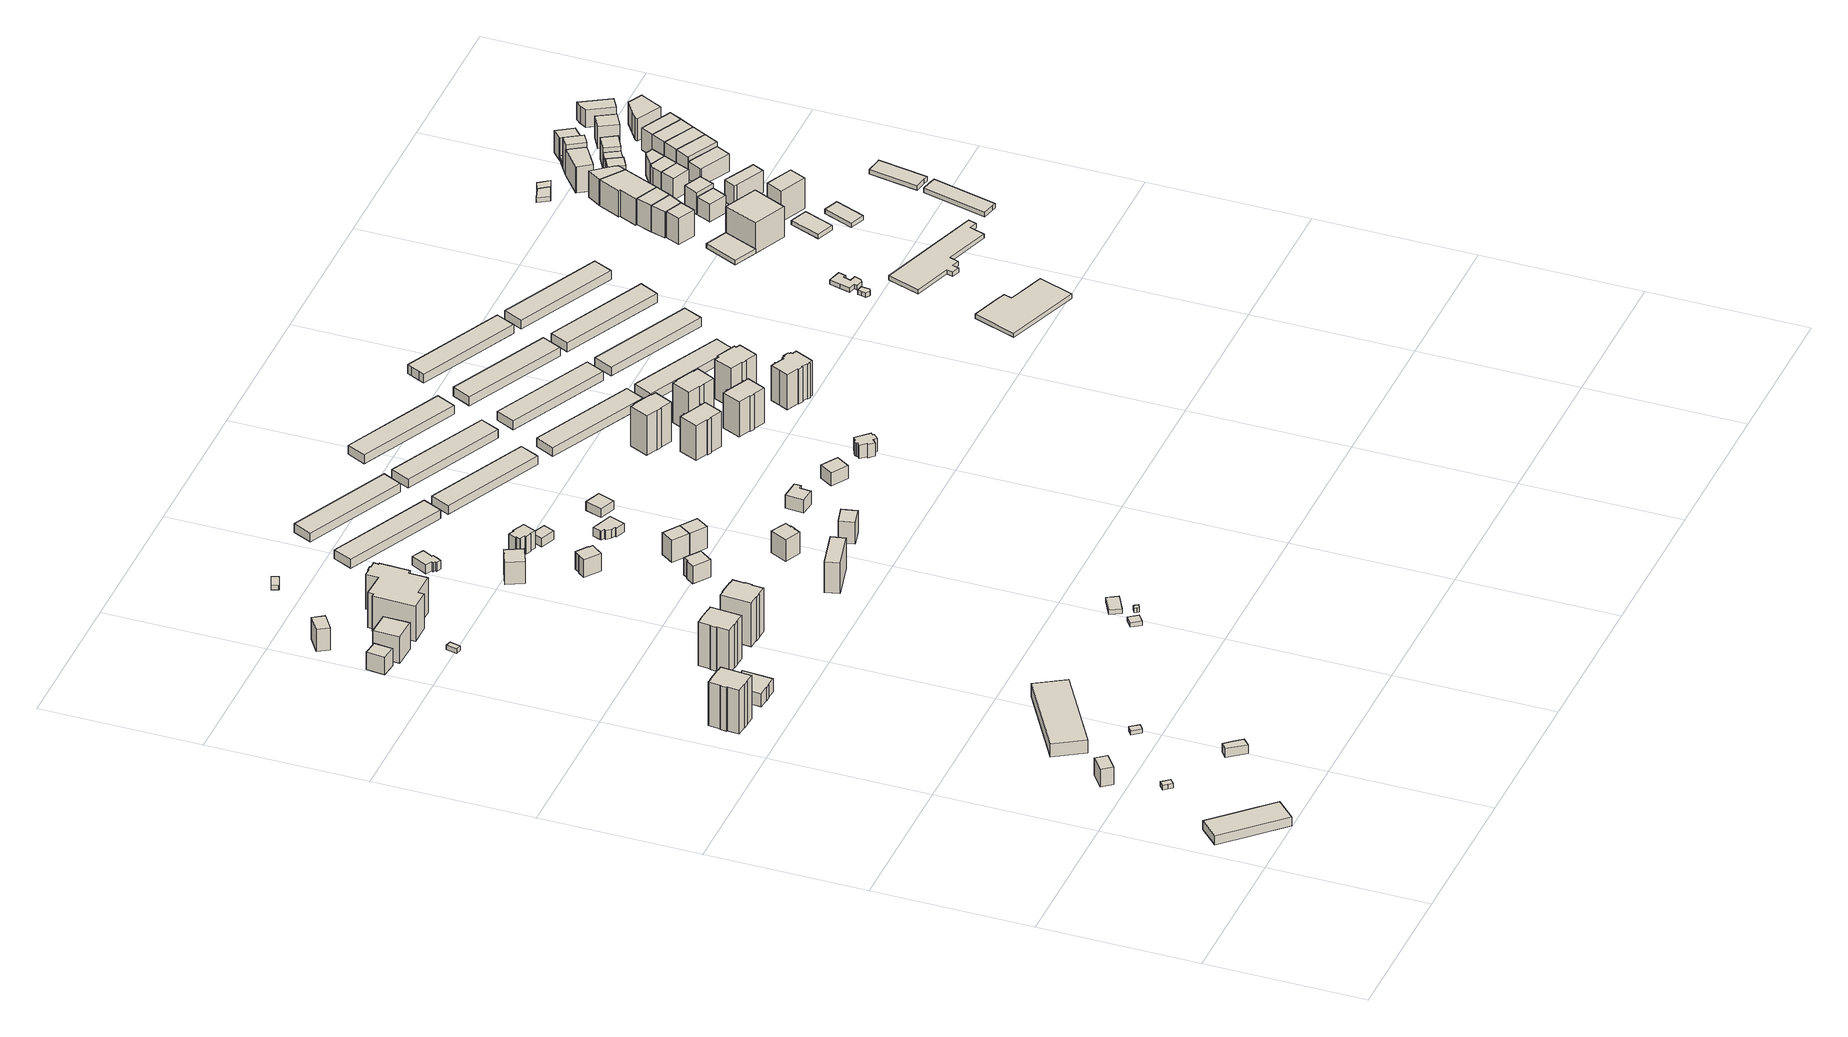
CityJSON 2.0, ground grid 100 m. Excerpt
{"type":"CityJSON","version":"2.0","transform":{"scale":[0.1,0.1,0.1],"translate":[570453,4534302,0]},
"CityObjects":{
"building1":{"type":"Building","geometry":[{"type":"MultiSurface","lod":"1","boundaries":[[[0,1,2,3]],[[0,3,4,5]],[[3,2,6,4]],[[2,1,7,6]],[[1,0,5,7]],[[5,4,6,7]]]}]},
"building2":{"type":"Building","geometry":[{"type":"MultiSurface","lod":"1","boundaries":[[[8,9,10,11,12]],[[8,12,13,14]],[[12,11,15,13]],[[11,10,16,15]],[[10,9,17,16]],[[9,8,14,17]],[[14,13,15,16,17]]]}]},
"building3":{"type":"Building","geometry":[{"type":"MultiSurface","lod":"1","boundaries":[[[18,19,20,21]],[[18,21,22,23]],[[21,20,24,22]],[[20,19,25,24]],[[19,18,23,25]],[[23,22,24,25]]]}]},
"building4":{"type":"Building","geometry":[{"type":"MultiSurface","lod":"1","boundaries":[[[26,27,28,29,30]],[[26,30,31,32]],[[30,29,33,31]],[[29,28,34,33]],[[28,27,35,34]],[[27,26,32,35]],[[32,31,33,34,35]]]}]},
"building5":{"type":"Building","geometry":[{"type":"MultiSurface","lod":"1","boundaries":[[[36,37,38,39,40,41,42,43,44,45,46,47,48,49,50,51]],[[36,51,52,53]],[[51,50,54,52]],[[50,49,55,54]],[[49,48,56,55]],[[48,47,57,56]],[[47,46,58,57]],[[46,45,59,58]],[[45,44,60,59]],[[44,43,61,60]],[[43,42,62,61]],[[42,41,63,62]],[[41,40,64,63]],[[40,39,65,64]],[[39,38,66,65]],[[38,37,67,66]],[[37,36,53,67]],[[53,52,54,55,56,57,58,59,60,61,62,63,64,65,66,67]]]}]},
"building6":{"type":"Building","geometry":[{"type":"MultiSurface","lod":"1","boundaries":[[[68,69,70,71]],[[68,71,72,73]],[[71,70,74,72]],[[70,69,75,74]],[[69,68,73,75]],[[73,72,74,75]]]}]},
"building7":{"type":"Building","geometry":[{"type":"MultiSurface","lod":"1","boundaries":[[[76,77,78,79]],[[76,79,80,81]],[[79,78,82,80]],[[78,77,83,82]],[[77,76,81,83]],[[81,80,82,83]]]}]},
"building8":{"type":"Building","geometry":[{"type":"MultiSurface","lod":"1","boundaries":[[[84,85,86,87,88,89,90,91,92,93,94,95,96,97,98,99]],[[84,99,100,101]],[[99,98,102,100]],[[98,97,103,102]],[[97,96,104,103]],[[96,95,105,104]],[[95,94,106,105]],[[94,93,107,106]],[[93,92,108,107]],[[92,91,109,108]],[[91,90,110,109]],[[90,89,111,110]],[[89,88,112,111]],[[88,87,113,112]],[[87,86,114,113]],[[86,85,115,114]],[[85,84,101,115]],[[101,100,102,103,104,105,106,107,108,109,110,111,112,113,114,115]]]}]},
"building9":{"type":"Building","geometry":[{"type":"MultiSurface","lod":"1","boundaries":[[[116,117,118,119,120,121]],[[116,121,122,123]],[[121,120,124,122]],[[120,119,125,124]],[[119,118,126,125]],[[118,117,127,126]],[[117,116,123,127]],[[123,122,124,125,126,127]]]}]},
"building10":{"type":"Building","geometry":[{"type":"MultiSurface","lod":"1","boundaries":[[[128,129,130,131]],[[128,131,132,133]],[[131,130,134,132]],[[130,129,135,134]],[[129,128,133,135]],[[133,132,134,135]]]}]},
"building11":{"type":"Building","geometry":[{"type":"MultiSurface","lod":"1","boundaries":[[[136,137,138,139,140,141,142,143,144,145,146,147,148,149,150,151]],[[136,151,152,153]],[[151,150,154,152]],[[150,149,155,154]],[[149,148,156,155]],[[148,147,157,156]],[[147,146,158,157]],[[146,145,159,158]],[[145,144,160,159]],[[144,143,161,160]],[[143,142,162,161]],[[142,141,163,162]],[[141,140,164,163]],[[140,139,165,164]],[[139,138,166,165]],[[138,137,167,166]],[[137,136,153,167]],[[153,152,154,155,156,157,158,159,160,161,162,163,164,165,166,167]]]}]},
"building12":{"type":"Building","geometry":[{"type":"MultiSurface","lod":"1","boundaries":[[[168,169,170,171]],[[168,171,172,173]],[[171,170,174,172]],[[170,169,175,174]],[[169,168,173,175]],[[173,172,174,175]]]}]},
"building13":{"type":"Building","geometry":[{"type":"MultiSurface","lod":"1","boundaries":[[[176,177,178,179]],[[176,179,180,181]],[[179,178,182,180]],[[178,177,183,182]],[[177,176,181,183]],[[181,180,182,183]]]}]},
"building14":{"type":"Building","geometry":[{"type":"MultiSurface","lod":"1","boundaries":[[[184,185,186,187,188,189,190,191,192,193,194,195,196,197,198,199]],[[184,199,200,201]],[[199,198,202,200]],[[198,197,203,202]],[[197,196,204,203]],[[196,195,205,204]],[[195,194,206,205]],[[194,193,207,206]],[[193,192,208,207]],[[192,191,209,208]],[[191,190,210,209]],[[190,189,211,210]],[[189,188,212,211]],[[188,187,213,212]],[[187,186,214,213]],[[186,185,215,214]],[[185,184,201,215]],[[201,200,202,203,204,205,206,207,208,209,210,211,212,213,214,215]]]}]},
"building15":{"type":"Building","geometry":[{"type":"MultiSurface","lod":"1","boundaries":[[[216,217,218,219,220,221,222,223,224,225,226,227,228,229,230,231,232,233]],[[216,233,234,235]],[[233,232,236,234]],[[232,231,237,236]],[[231,230,238,237]],[[230,229,239,238]],[[229,228,240,239]],[[228,227,241,240]],[[227,226,242,241]],[[226,225,243,242]],[[225,224,244,243]],[[224,223,245,244]],[[223,222,246,245]],[[222,221,247,246]],[[221,220,248,247]],[[220,219,249,248]],[[219,218,250,249]],[[218,217,251,250]],[[217,216,235,251]],[[235,234,236,237,238,239,240,241,242,243,244,245,246,247,248,249,250,251]]]}]},
"building16":{"type":"Building","geometry":[{"type":"MultiSurface","lod":"1","boundaries":[[[252,253,254,255]],[[252,255,256,257]],[[255,254,258,256]],[[254,253,259,258]],[[253,252,257,259]],[[257,256,258,259]]]}]},
"building17":{"type":"Building","geometry":[{"type":"MultiSurface","lod":"1","boundaries":[[[260,261,262,263,264,265]],[[260,265,266,267]],[[265,264,268,266]],[[264,263,269,268]],[[263,262,270,269]],[[262,261,271,270]],[[261,260,267,271]],[[267,266,268,269,270,271]]]}]},
"building18":{"type":"Building","geometry":[{"type":"MultiSurface","lod":"1","boundaries":[[[272,273,274,275,276,277]],[[272,277,278,279]],[[277,276,280,278]],[[276,275,281,280]],[[275,274,282,281]],[[274,273,283,282]],[[273,272,279,283]],[[279,278,280,281,282,283]]]}]},
"building19":{"type":"Building","geometry":[{"type":"MultiSurface","lod":"1","boundaries":[[[284,285,286,287]],[[284,287,288,289]],[[287,286,290,288]],[[286,285,291,290]],[[285,284,289,291]],[[289,288,290,291]]]}]},
"building20":{"type":"Building","geometry":[{"type":"MultiSurface","lod":"1","boundaries":[[[292,293,294,295]],[[292,295,296,297]],[[295,294,298,296]],[[294,293,299,298]],[[293,292,297,299]],[[297,296,298,299]]]}]},
"building21":{"type":"Building","geometry":[{"type":"MultiSurface","lod":"1","boundaries":[[[300,301,302,303,304,305,306,307,308,309,310]],[[300,310,311,312]],[[310,309,313,311]],[[309,308,314,313]],[[308,307,315,314]],[[307,306,316,315]],[[306,305,317,316]],[[305,304,318,317]],[[304,303,319,318]],[[303,302,320,319]],[[302,301,321,320]],[[301,300,312,321]],[[312,311,313,314,315,316,317,318,319,320,321]]]}]},
"building22":{"type":"Building","geometry":[{"type":"MultiSurface","lod":"1","boundaries":[[[322,323,324,325,326,327]],[[322,327,328,329]],[[327,326,330,328]],[[326,325,331,330]],[[325,324,332,331]],[[324,323,333,332]],[[323,322,329,333]],[[329,328,330,331,332,333]]]}]},
"building23":{"type":"Building","geometry":[{"type":"MultiSurface","lod":"1","boundaries":[[[334,335,336,337]],[[334,337,338,339]],[[337,336,340,338]],[[336,335,341,340]],[[335,334,339,341]],[[339,338,340,341]]]}]},
"building24":{"type":"Building","geometry":[{"type":"MultiSurface","lod":"1","boundaries":[[[342,343,344,345,346,347,348,349]],[[342,349,350,351]],[[349,348,352,350]],[[348,347,353,352]],[[347,346,354,353]],[[346,345,355,354]],[[345,344,356,355]],[[344,343,357,356]],[[343,342,351,357]],[[351,350,352,353,354,355,356,357]]]}]},
"building25":{"type":"Building","geometry":[{"type":"MultiSurface","lod":"1","boundaries":[[[358,359,360,361,362,363,364,365,366,367,368,369,370]],[[358,370,371,372]],[[370,369,373,371]],[[369,368,374,373]],[[368,367,375,374]],[[367,366,376,375]],[[366,365,377,376]],[[365,364,378,377]],[[364,363,379,378]],[[363,362,380,379]],[[362,361,381,380]],[[361,360,382,381]],[[360,359,383,382]],[[359,358,372,383]],[[372,371,373,374,375,376,377,378,379,380,381,382,383]]]}]},
"building26":{"type":"Building","geometry":[{"type":"MultiSurface","lod":"1","boundaries":[[[384,385,386,387]],[[384,387,388,389]],[[387,386,390,388]],[[386,385,391,390]],[[385,384,389,391]],[[389,388,390,391]]]}]},
"building27":{"type":"Building","geometry":[{"type":"MultiSurface","lod":"1","boundaries":[[[392,393,394,395]],[[392,395,396,397]],[[395,394,398,396]],[[394,393,399,398]],[[393,392,397,399]],[[397,396,398,399]]]}]},
"building28":{"type":"Building","geometry":[{"type":"MultiSurface","lod":"1","boundaries":[[[400,401,402,403,404,405,406,407]],[[400,407,408,409]],[[407,406,410,408]],[[406,405,411,410]],[[405,404,412,411]],[[404,403,413,412]],[[403,402,414,413]],[[402,401,415,414]],[[401,400,409,415]],[[409,408,410,411,412,413,414,415]]]}]},
"building29":{"type":"Building","geometry":[{"type":"MultiSurface","lod":"1","boundaries":[[[384,387,416,417]],[[384,417,418,389]],[[417,416,419,418]],[[416,387,388,419]],[[387,384,389,388]],[[389,418,419,388]]]}]},
"building30":{"type":"Building","geometry":[{"type":"MultiSurface","lod":"1","boundaries":[[[420,421,422,423]],[[420,423,424,425]],[[423,422,426,424]],[[422,421,427,426]],[[421,420,425,427]],[[425,424,426,427]]]}]},
"building31":{"type":"Building","geometry":[{"type":"MultiSurface","lod":"1","boundaries":[[[428,429,430,431,432,433,434,435,436,437]],[[428,437,438,439]],[[437,436,440,438]],[[436,435,441,440]],[[435,434,442,441]],[[434,433,443,442]],[[433,432,444,443]],[[432,431,445,444]],[[431,430,446,445]],[[430,429,447,446]],[[429,428,439,447]],[[439,438,440,441,442,443,444,445,446,447]]]}]},
"building32":{"type":"Building","geometry":[{"type":"MultiSurface","lod":"1","boundaries":[[[448,449,450,451]],[[448,451,452,453]],[[451,450,454,452]],[[450,449,455,454]],[[449,448,453,455]],[[453,452,454,455]]]}]},
"building33":{"type":"Building","geometry":[{"type":"MultiSurface","lod":"1","boundaries":[[[456,457,458,459]],[[456,459,460,461]],[[459,458,462,460]],[[458,457,463,462]],[[457,456,461,463]],[[461,460,462,463]]]}]},
"building34":{"type":"Building","geometry":[{"type":"MultiSurface","lod":"1","boundaries":[[[464,465,466,467]],[[464,467,468,469]],[[467,466,470,468]],[[466,465,471,470]],[[465,464,469,471]],[[469,468,470,471]]]}]},
"building35":{"type":"Building","geometry":[{"type":"MultiSurface","lod":"1","boundaries":[[[472,473,474,475,476,477]],[[472,477,478,479]],[[477,476,480,478]],[[476,475,481,480]],[[475,474,482,481]],[[474,473,483,482]],[[473,472,479,483]],[[479,478,480,481,482,483]]]}]},
"building36":{"type":"Building","geometry":[{"type":"MultiSurface","lod":"1","boundaries":[[[484,485,486,487,488,489]],[[484,489,490,491]],[[489,488,492,490]],[[488,487,493,492]],[[487,486,494,493]],[[486,485,495,494]],[[485,484,491,495]],[[491,490,492,493,494,495]]]}]},
"building37":{"type":"Building","geometry":[{"type":"MultiSurface","lod":"1","boundaries":[[[496,497,498,499]],[[496,499,500,501]],[[499,498,502,500]],[[498,497,503,502]],[[497,496,501,503]],[[501,500,502,503]]]}]},
"building38":{"type":"Building","geometry":[{"type":"MultiSurface","lod":"1","boundaries":[[[504,505,506,507]],[[504,507,508,509]],[[507,506,510,508]],[[506,505,511,510]],[[505,504,509,511]],[[509,508,510,511]]]}]},
"building39":{"type":"Building","geometry":[{"type":"MultiSurface","lod":"1","boundaries":[[[512,513,514,515,516,517,518,519,520,521,522,523,524,525,526,527]],[[512,527,528,529]],[[527,526,530,528]],[[526,525,531,530]],[[525,524,532,531]],[[524,523,533,532]],[[523,522,534,533]],[[522,521,535,534]],[[521,520,536,535]],[[520,519,537,536]],[[519,518,538,537]],[[518,517,539,538]],[[517,516,540,539]],[[516,515,541,540]],[[515,514,542,541]],[[514,513,543,542]],[[513,512,529,543]],[[529,528,530,531,532,533,534,535,536,537,538,539,540,541,542,543]]]}]},
"building40":{"type":"Building","geometry":[{"type":"MultiSurface","lod":"1","boundaries":[[[544,545,546,547]],[[544,547,548,549]],[[547,546,550,548]],[[546,545,551,550]],[[545,544,549,551]],[[549,548,550,551]]]}]},
"building41":{"type":"Building","geometry":[{"type":"MultiSurface","lod":"1","boundaries":[[[552,553,554,555,556,557,558,559,560,561,562,563]],[[552,563,564,565]],[[563,562,566,564]],[[562,561,567,566]],[[561,560,568,567]],[[560,559,569,568]],[[559,558,570,569]],[[558,557,571,570]],[[557,556,572,571]],[[556,555,573,572]],[[555,554,574,573]],[[554,553,575,574]],[[553,552,565,575]],[[565,564,566,567,568,569,570,571,572,573,574,575]]]}]},
"building42":{"type":"Building","geometry":[{"type":"MultiSurface","lod":"1","boundaries":[[[576,577,578,579,580,581,582,583,584,585,586,587,588,589,590,591,592]],[[576,592,593,594]],[[592,591,595,593]],[[591,590,596,595]],[[590,589,597,596]],[[589,588,598,597]],[[588,587,599,598]],[[587,586,600,599]],[[586,585,601,600]],[[585,584,602,601]],[[584,583,603,602]],[[583,582,604,603]],[[582,581,605,604]],[[581,580,606,605]],[[580,579,607,606]],[[579,578,608,607]],[[578,577,609,608]],[[577,576,594,609]],[[594,593,595,596,597,598,599,600,601,602,603,604,605,606,607,608,609]]]}]},
"building43":{"type":"Building","geometry":[{"type":"MultiSurface","lod":"1","boundaries":[[[610,611,612,613]],[[610,613,614,615]],[[613,612,616,614]],[[612,611,617,616]],[[611,610,615,617]],[[615,614,616,617]]]}]},
"building44":{"type":"Building","geometry":[{"type":"MultiSurface","lod":"1","boundaries":[[[618,619,620,621,622,623,624,625,626,627,628,629,630,631,632,633]],[[618,633,634,635]],[[633,632,636,634]],[[632,631,637,636]],[[631,630,638,637]],[[630,629,639,638]],[[629,628,640,639]],[[628,627,641,640]],[[627,626,642,641]],[[626,625,643,642]],[[625,624,644,643]],[[624,623,645,644]],[[623,622,646,645]],[[622,621,647,646]],[[621,620,648,647]],[[620,619,649,648]],[[619,618,635,649]],[[635,634,636,637,638,639,640,641,642,643,644,645,646,647,648,649]]]}]},
"building45":{"type":"Building","geometry":[{"type":"MultiSurface","lod":"1","boundaries":[[[650,651,652,653,654,655,656,657,658,659,660,661]],[[650,661,662,663]],[[661,660,664,662]],[[660,659,665,664]],[[659,658,666,665]],[[658,657,667,666]],[[657,656,668,667]],[[656,655,669,668]],[[655,654,670,669]],[[654,653,671,670]],[[653,652,672,671]],[[652,651,673,672]],[[651,650,663,673]],[[663,662,664,665,666,667,668,669,670,671,672,673]]]}]},
"building46":{"type":"Building","geometry":[{"type":"MultiSurface","lod":"1","boundaries":[[[674,675,676,677]],[[674,677,678,679]],[[677,676,680,678]],[[676,675,681,680]],[[675,674,679,681]],[[679,678,680,681]]]}]},
"building47":{"type":"Building","geometry":[{"type":"MultiSurface","lod":"1","boundaries":[[[682,683,684,685,686,687,688,689,690,691,692,693,694]],[[682,694,695,696]],[[694,693,697,695]],[[693,692,698,697]],[[692,691,699,698]],[[691,690,700,699]],[[690,689,701,700]],[[689,688,702,701]],[[688,687,703,702]],[[687,686,704,703]],[[686,685,705,704]],[[685,684,706,705]],[[684,683,707,706]],[[683,682,696,707]],[[696,695,697,698,699,700,701,702,703,704,705,706,707]]]}]},
"building48":{"type":"Building","geometry":[{"type":"MultiSurface","lod":"1","boundaries":[[[708,709,710,711,712,713,714,715,716,717,718,719,720,721,722,723,724,725,726,727,728,729,730,731,732,733]],[[708,733,734,735]],[[733,732,736,734]],[[732,731,737,736]],[[731,730,738,737]],[[730,729,739,738]],[[729,728,740,739]],[[728,727,741,740]],[[727,726,742,741]],[[726,725,743,742]],[[725,724,744,743]],[[724,723,745,744]],[[723,722,746,745]],[[722,721,747,746]],[[721,720,748,747]],[[720,719,749,748]],[[719,718,750,749]],[[718,717,751,750]],[[717,716,752,751]],[[716,715,753,752]],[[715,714,754,753]],[[714,713,755,754]],[[713,712,756,755]],[[712,711,757,756]],[[711,710,758,757]],[[710,709,759,758]],[[709,708,735,759]],[[735,734,736,737,738,739,740,741,742,743,744,745,746,747,748,749,750,751,752,753,754,755,756,757,758,759]]]}]},
"building49":{"type":"Building","geometry":[{"type":"MultiSurface","lod":"1","boundaries":[[[760,761,762,763]],[[760,763,764,765]],[[763,762,766,764]],[[762,761,767,766]],[[761,760,765,767]],[[765,764,766,767]]]}]},
"building50":{"type":"Building","geometry":[{"type":"MultiSurface","lod":"1","boundaries":[[[768,769,770,771,772,773]],[[768,773,774,775]],[[773,772,776,774]],[[772,771,777,776]],[[771,770,778,777]],[[770,769,779,778]],[[769,768,775,779]],[[775,774,776,777,778,779]]]}]},
"building51":{"type":"Building","geometry":[{"type":"MultiSurface","lod":"1","boundaries":[[[780,781,782,783,784,785]],[[780,785,786,787]],[[785,784,788,786]],[[784,783,789,788]],[[783,782,790,789]],[[782,781,791,790]],[[781,780,787,791]],[[787,786,788,789,790,791]]]}]},
"building52":{"type":"Building","geometry":[{"type":"MultiSurface","lod":"1","boundaries":[[[792,793,794,795]],[[792,795,796,797]],[[795,794,798,796]],[[794,793,799,798]],[[793,792,797,799]],[[797,796,798,799]]]}]},
"building53":{"type":"Building","geometry":[{"type":"MultiSurface","lod":"1","boundaries":[[[800,801,802,803]],[[800,803,804,805]],[[803,802,806,804]],[[802,801,807,806]],[[801,800,805,807]],[[805,804,806,807]]]}]},
"building54":{"type":"Building","geometry":[{"type":"MultiSurface","lod":"1","boundaries":[[[808,809,810,811]],[[808,811,812,813]],[[811,810,814,812]],[[810,809,815,814]],[[809,808,813,815]],[[813,812,814,815]]]}]},
"building55":{"type":"Building","geometry":[{"type":"MultiSurface","lod":"1","boundaries":[[[816,817,818,819,820,821,822]],[[816,822,823,824]],[[822,821,825,823]],[[821,820,826,825]],[[820,819,827,826]],[[819,818,828,827]],[[818,817,829,828]],[[817,816,824,829]],[[824,823,825,826,827,828,829]]]}]},
"building56":{"type":"Building","geometry":[{"type":"MultiSurface","lod":"1","boundaries":[[[830,831,832,833,834,835,836]],[[830,836,837,838]],[[836,835,839,837]],[[835,834,840,839]],[[834,833,841,840]],[[833,832,842,841]],[[832,831,843,842]],[[831,830,838,843]],[[838,837,839,840,841,842,843]]]}]},
"building57":{"type":"Building","geometry":[{"type":"MultiSurface","lod":"1","boundaries":[[[844,845,846,847,848,849,850,851,852,853,854,855]],[[844,855,856,857]],[[855,854,858,856]],[[854,853,859,858]],[[853,852,860,859]],[[852,851,861,860]],[[851,850,862,861]],[[850,849,863,862]],[[849,848,864,863]],[[848,847,865,864]],[[847,846,866,865]],[[846,845,867,866]],[[845,844,857,867]],[[857,856,858,859,860,861,862,863,864,865,866,867]]]}]},
"building58":{"type":"Building","geometry":[{"type":"MultiSurface","lod":"1","boundaries":[[[868,869,870,871]],[[868,871,872,873]],[[871,870,874,872]],[[870,869,875,874]],[[869,868,873,875]],[[873,872,874,875]]]}]},
"building59":{"type":"Building","geometry":[{"type":"MultiSurface","lod":"1","boundaries":[[[876,877,878,879,880,881,882,883,884,885,886,887]],[[876,887,888,889]],[[887,886,890,888]],[[886,885,891,890]],[[885,884,892,891]],[[884,883,893,892]],[[883,882,894,893]],[[882,881,895,894]],[[881,880,896,895]],[[880,879,897,896]],[[879,878,898,897]],[[878,877,899,898]],[[877,876,889,899]],[[889,888,890,891,892,893,894,895,896,897,898,899]]]}]},
"building60":{"type":"Building","geometry":[{"type":"MultiSurface","lod":"1","boundaries":[[[900,901,902,903]],[[900,903,904,905]],[[903,902,906,904]],[[902,901,907,906]],[[901,900,905,907]],[[905,904,906,907]]]}]},
"building61":{"type":"Building","geometry":[{"type":"MultiSurface","lod":"1","boundaries":[[[908,909,869,868]],[[908,868,910,911]],[[868,869,912,910]],[[869,909,913,912]],[[909,908,911,913]],[[911,910,912,913]]]}]},
"building62":{"type":"Building","geometry":[{"type":"MultiSurface","lod":"1","boundaries":[[[914,915,916,900,903]],[[914,903,904,917]],[[903,900,905,904]],[[900,916,918,905]],[[916,915,919,918]],[[915,914,917,919]],[[917,904,905,918,919]]]}]},
"building63":{"type":"Building","geometry":[{"type":"MultiSurface","lod":"1","boundaries":[[[915,920,921,916]],[[915,916,918,919]],[[916,921,922,918]],[[921,920,923,922]],[[920,915,919,923]],[[919,918,922,923]]]}]},
"building64":{"type":"Building","geometry":[{"type":"MultiSurface","lod":"1","boundaries":[[[924,925,926,927]],[[924,927,928,929]],[[927,926,930,928]],[[926,925,931,930]],[[925,924,929,931]],[[929,928,930,931]]]}]},
"building65":{"type":"Building","geometry":[{"type":"MultiSurface","lod":"1","boundaries":[[[932,933,934,935,936,937]],[[932,937,938,939]],[[937,936,940,938]],[[936,935,941,940]],[[935,934,942,941]],[[934,933,943,942]],[[933,932,939,943]],[[939,938,940,941,942,943]]]}]},
"building66":{"type":"Building","geometry":[{"type":"MultiSurface","lod":"1","boundaries":[[[944,945,946,921,920,947,948]],[[944,948,949,950]],[[948,947,951,949]],[[947,920,923,951]],[[920,921,922,923]],[[921,946,952,922]],[[946,945,953,952]],[[945,944,950,953]],[[950,949,951,923,922,952,953]]]}]},
"building67":{"type":"Building","geometry":[{"type":"MultiSurface","lod":"1","boundaries":[[[954,955,956,957]],[[954,957,958,959]],[[957,956,960,958]],[[956,955,961,960]],[[955,954,959,961]],[[959,958,960,961]]]}]},
"building68":{"type":"Building","geometry":[{"type":"MultiSurface","lod":"1","boundaries":[[[962,963,964,965]],[[962,965,966,967]],[[965,964,968,966]],[[964,963,969,968]],[[963,962,967,969]],[[967,966,968,969]]]}]},
"building69":{"type":"Building","geometry":[{"type":"MultiSurface","lod":"1","boundaries":[[[937,970,971,972,973,932]],[[937,932,974,975]],[[932,973,976,974]],[[973,972,977,976]],[[972,971,978,977]],[[971,970,979,978]],[[970,937,975,979]],[[975,974,976,977,978,979]]]}]},
"building70":{"type":"Building","geometry":[{"type":"MultiSurface","lod":"1","boundaries":[[[980,981,982,983]],[[980,983,984,985]],[[983,982,986,984]],[[982,981,987,986]],[[981,980,985,987]],[[985,984,986,987]]]}]},
"building71":{"type":"Building","geometry":[{"type":"MultiSurface","lod":"1","boundaries":[[[945,988,989,990,991,946]],[[945,946,952,953]],[[946,991,992,952]],[[991,990,993,992]],[[990,989,994,993]],[[989,988,995,994]],[[988,945,953,995]],[[953,952,992,993,994,995]]]}]},
"building72":{"type":"Building","geometry":[{"type":"MultiSurface","lod":"1","boundaries":[[[982,981,996,997]],[[982,997,998,986]],[[997,996,999,998]],[[996,981,987,999]],[[981,982,986,987]],[[986,998,999,987]]]}]},
"building73":{"type":"Building","geometry":[{"type":"MultiSurface","lod":"1","boundaries":[[[1000,1001,1002,1003,1004,1005]],[[1000,1005,1006,1007]],[[1005,1004,1008,1006]],[[1004,1003,1009,1008]],[[1003,1002,1010,1009]],[[1002,1001,1011,1010]],[[1001,1000,1007,1011]],[[1007,1006,1008,1009,1010,1011]]]}]},
"building74":{"type":"Building","geometry":[{"type":"MultiSurface","lod":"1","boundaries":[[[1012,1013,1014,1015,1016]],[[1012,1016,1017,1018]],[[1016,1015,1019,1017]],[[1015,1014,1020,1019]],[[1014,1013,1021,1020]],[[1013,1012,1018,1021]],[[1018,1017,1019,1020,1021]]]}]},
"building75":{"type":"Building","geometry":[{"type":"MultiSurface","lod":"1","boundaries":[[[1022,1023,1024,1025,1026,1027]],[[1022,1027,1028,1029]],[[1027,1026,1030,1028]],[[1026,1025,1031,1030]],[[1025,1024,1032,1031]],[[1024,1023,1033,1032]],[[1023,1022,1029,1033]],[[1029,1028,1030,1031,1032,1033]]]}]},
"building76":{"type":"Building","geometry":[{"type":"MultiSurface","lod":"1","boundaries":[[[1034,1035,1036,1037,1038]],[[1034,1038,1039,1040]],[[1038,1037,1041,1039]],[[1037,1036,1042,1041]],[[1036,1035,1043,1042]],[[1035,1034,1040,1043]],[[1040,1039,1041,1042,1043]]]}]},
"building77":{"type":"Building","geometry":[{"type":"MultiSurface","lod":"1","boundaries":[[[1016,1015,1044,1045,1046,1047]],[[1016,1047,1048,1017]],[[1047,1046,1049,1048]],[[1046,1045,1050,1049]],[[1045,1044,1051,1050]],[[1044,1015,1019,1051]],[[1015,1016,1017,1019]],[[1017,1048,1049,1050,1051,1019]]]}]},
"building78":{"type":"Building","geometry":[{"type":"MultiSurface","lod":"1","boundaries":[[[1052,1053,1054,1055]],[[1052,1055,1056,1057]],[[1055,1054,1058,1056]],[[1054,1053,1059,1058]],[[1053,1052,1057,1059]],[[1057,1056,1058,1059]]]}]},
"building79":{"type":"Building","geometry":[{"type":"MultiSurface","lod":"1","boundaries":[[[1047,1046,1060,1061,1062]],[[1047,1062,1063,1048]],[[1062,1061,1064,1063]],[[1061,1060,1065,1064]],[[1060,1046,1049,1065]],[[1046,1047,1048,1049]],[[1048,1063,1064,1065,1049]]]}]},
"building80":{"type":"Building","geometry":[{"type":"MultiSurface","lod":"1","boundaries":[[[1066,1053,1052,1067]],[[1066,1067,1068,1069]],[[1067,1052,1070,1068]],[[1052,1053,1071,1070]],[[1053,1066,1069,1071]],[[1069,1068,1070,1071]]]}]},
"building81":{"type":"Building","geometry":[{"type":"MultiSurface","lod":"1","boundaries":[[[1072,1073,1035,1034]],[[1072,1034,1074,1075]],[[1034,1035,1076,1074]],[[1035,1073,1077,1076]],[[1073,1072,1075,1077]],[[1075,1074,1076,1077]]]}]},
"building82":{"type":"Building","geometry":[{"type":"MultiSurface","lod":"1","boundaries":[[[1078,1079,1080,1081,1082,1083]],[[1078,1083,1084,1085]],[[1083,1082,1086,1084]],[[1082,1081,1087,1086]],[[1081,1080,1088,1087]],[[1080,1079,1089,1088]],[[1079,1078,1085,1089]],[[1085,1084,1086,1087,1088,1089]]]}]},
"building83":{"type":"Building","geometry":[{"type":"MultiSurface","lod":"1","boundaries":[[[1090,1091,1092,1093,1094,1095]],[[1090,1095,1096,1097]],[[1095,1094,1098,1096]],[[1094,1093,1099,1098]],[[1093,1092,1100,1099]],[[1092,1091,1101,1100]],[[1091,1090,1097,1101]],[[1097,1096,1098,1099,1100,1101]]]}]},
"building84":{"type":"Building","geometry":[{"type":"MultiSurface","lod":"1","boundaries":[[[1102,1103,1104,1073,1072]],[[1102,1072,1105,1106]],[[1072,1073,1107,1105]],[[1073,1104,1108,1107]],[[1104,1103,1109,1108]],[[1103,1102,1106,1109]],[[1106,1105,1107,1108,1109]]]}]},
"building85":{"type":"Building","geometry":[{"type":"MultiSurface","lod":"1","boundaries":[[[1110,1111,1081,1080,1079]],[[1110,1079,1112,1113]],[[1079,1080,1114,1112]],[[1080,1081,1115,1114]],[[1081,1111,1116,1115]],[[1111,1110,1113,1116]],[[1113,1112,1114,1115,1116]]]}]},
"building86":{"type":"Building","geometry":[{"type":"MultiSurface","lod":"1","boundaries":[[[1066,1067,1117,1118]],[[1066,1118,1119,1120]],[[1118,1117,1121,1119]],[[1117,1067,1122,1121]],[[1067,1066,1120,1122]],[[1120,1119,1121,1122]]]}]},
"building87":{"type":"Building","geometry":[{"type":"MultiSurface","lod":"1","boundaries":[[[1111,1110,1123,1124]],[[1111,1124,1125,1116]],[[1124,1123,1126,1125]],[[1123,1110,1113,1126]],[[1110,1111,1116,1113]],[[1116,1125,1126,1113]]]}]},
"building88":{"type":"Building","geometry":[{"type":"MultiSurface","lod":"1","boundaries":[[[1127,1128,1129,1103,1102]],[[1127,1102,1130,1131]],[[1102,1103,1132,1130]],[[1103,1129,1133,1132]],[[1129,1128,1134,1133]],[[1128,1127,1131,1134]],[[1131,1130,1132,1133,1134]]]}]},
"building89":{"type":"Building","geometry":[{"type":"MultiSurface","lod":"1","boundaries":[[[1135,1136,1124,1123]],[[1135,1123,1126,1137]],[[1123,1124,1125,1126]],[[1124,1136,1138,1125]],[[1136,1135,1137,1138]],[[1137,1126,1125,1138]]]}]},
"building90":{"type":"Building","geometry":[{"type":"MultiSurface","lod":"1","boundaries":[[[1139,1140,1136,1135]],[[1139,1135,1137,1141]],[[1135,1136,1138,1137]],[[1136,1140,1142,1138]],[[1140,1139,1141,1142]],[[1141,1137,1138,1142]]]}]},
"building91":{"type":"Building","geometry":[{"type":"MultiSurface","lod":"1","boundaries":[[[1143,1144,1145,1146]],[[1143,1146,1147,1148]],[[1146,1145,1149,1147]],[[1145,1144,1150,1149]],[[1144,1143,1148,1150]],[[1148,1147,1149,1150]]]}]},
"building92":{"type":"Building","geometry":[{"type":"MultiSurface","lod":"1","boundaries":[[[1151,1152,1153,1154,1155,1156,1157]],[[1151,1157,1158,1159]],[[1157,1156,1160,1158]],[[1156,1155,1161,1160]],[[1155,1154,1162,1161]],[[1154,1153,1163,1162]],[[1153,1152,1164,1163]],[[1152,1151,1159,1164]],[[1159,1158,1160,1161,1162,1163,1164]]]}]},
"building93":{"type":"Building","geometry":[{"type":"MultiSurface","lod":"1","boundaries":[[[1165,1166,1167,1168,1169]],[[1165,1169,1170,1171]],[[1169,1168,1172,1170]],[[1168,1167,1173,1172]],[[1167,1166,1174,1173]],[[1166,1165,1171,1174]],[[1171,1170,1172,1173,1174]]]}]}
},
"vertices":[
[556,125,0],[439,7,0],[112,344,0],[229,462,0],[229,462,60],[556,125,60],[112,344,60],[439,7,60],
[548,760,0],[526,786,0],[509,808,0],[539,835,0],[581,788,0],[581,788,30],[548,760,30],[539,835,30],[509,808,30],[526,786,30],
[458,1084,0],[408,1147,0],[505,1220,0],[554,1157,0],[554,1157,120],[458,1084,120],[505,1220,120],[408,1147,120],
[1054,527,0],[1008,485,0],[929,592,0],[970,627,0],[1013,578,0],[1013,578,60],[1054,527,60],[970,627,60],[929,592,60],[1008,485,60],
[217,3413,0],[217,3416,0],[317,3409,0],[317,3406,0],[348,3403,0],[333,3212,0],[268,3217,0],[268,3214,0],[237,3216,0],[237,3219,0],[171,3224,0],[177,3300,0],[172,3301,0],[175,3340,0],[180,3340,0],[186,3416,0],[186,3416,300],[217,3413,300],[180,3340,300],[175,3340,300],[172,3301,300],[177,3300,300],[171,3224,300],[237,3219,300],[237,3216,300],[268,3214,300],[268,3217,300],[333,3212,300],[348,3403,300],[317,3406,300],[317,3409,300],[217,3416,300],
[983,1113,0],[943,1166,0],[979,1191,0],[1018,1138,0],[1018,1138,30],[983,1113,30],[979,1191,30],[943,1166,30],
[1097,1823,0],[1208,1638,0],[693,1329,0],[582,1513,0],[582,1513,90],[1097,1823,90],[693,1329,90],[1208,1638,90],
[559,3194,0],[528,3196,0],[528,3199,0],[463,3203,0],[468,3280,0],[463,3280,0],[465,3320,0],[470,3320,0],[476,3395,0],[507,3393,0],[508,3396,0],[608,3389,0],[607,3386,0],[638,3384,0],[624,3193,0],[559,3197,0],[559,3197,90],[559,3194,90],[624,3193,90],[638,3384,90],[607,3386,90],[608,3389,90],[508,3396,90],[507,3393,90],[476,3395,90],[470,3320,90],[465,3320,90],[463,3280,90],[468,3280,90],[463,3203,90],[528,3199,90],[528,3196,90],
[16,5406,0],[104,5397,0],[111,5396,0],[102,5293,0],[101,5282,0],[4,5292,0],[4,5292,120],[16,5406,120],[101,5282,120],[102,5293,120],[111,5396,120],[104,5397,120],
[144,5416,0],[294,5411,0],[290,5248,0],[139,5252,0],[139,5252,180],[144,5416,180],[290,5248,180],[294,5411,180],
[874,3666,0],[860,3473,0],[794,3478,0],[794,3475,0],[763,3477,0],[763,3480,0],[697,3484,0],[703,3561,0],[698,3561,0],[701,3602,0],[706,3601,0],[712,3677,0],[743,3675,0],[743,3678,0],[843,3670,0],[843,3667,0],[843,3667,300],[874,3666,300],[843,3670,300],[743,3678,300],[743,3675,300],[712,3677,300],[706,3601,300],[701,3602,300],[698,3561,300],[703,3561,300],[697,3484,300],[763,3480,300],[763,3477,300],[794,3475,300],[794,3478,300],[860,3473,300],
[122,5663,0],[79,5733,0],[182,5801,0],[225,5732,0],[225,5732,150],[122,5663,150],[182,5801,150],[79,5733,150],
[356,5056,0],[393,5047,0],[378,4979,0],[340,4988,0],[340,4988,30],[356,5056,30],[378,4979,30],[393,5047,30],
[1157,3525,0],[1152,3452,0],[1087,3456,0],[1086,3453,0],[1056,3455,0],[1056,3459,0],[990,3463,0],[1004,3655,0],[1035,3653,0],[1036,3656,0],[1135,3648,0],[1135,3645,0],[1166,3643,0],[1161,3568,0],[1166,3567,0],[1162,3525,0],[1162,3525,300],[1157,3525,300],[1166,3567,300],[1161,3568,300],[1166,3643,300],[1135,3645,300],[1135,3648,300],[1036,3656,300],[1035,3653,300],[1004,3655,300],[990,3463,300],[1056,3459,300],[1056,3455,300],[1086,3453,300],[1087,3456,300],[1152,3452,300],
[657,5277,0],[504,5281,0],[502,5243,0],[370,5246,0],[378,5510,0],[399,5509,0],[401,5545,0],[561,5540,0],[563,5619,0],[608,5618,0],[608,5623,0],[642,5623,0],[643,5617,0],[685,5617,0],[682,5585,0],[691,5586,0],[686,5397,0],[661,5397,0],[661,5397,240],[657,5277,240],[686,5397,240],[691,5586,240],[682,5585,240],[685,5617,240],[643,5617,240],[642,5623,240],[608,5623,240],[608,5618,240],[563,5619,240],[561,5540,240],[401,5545,240],[399,5509,240],[378,5510,240],[370,5246,240],[502,5243,240],[504,5281,240],
[1924,1542,0],[1973,1578,0],[2015,1522,0],[1964,1486,0],[1964,1486,30],[1924,1542,30],[2015,1522,30],[1973,1578,30],
[550,6181,0],[632,6213,0],[646,6174,0],[647,6171,0],[566,6139,0],[564,6144,0],[564,6144,30],[550,6181,30],[566,6139,30],[647,6171,30],[646,6174,30],[632,6213,30],
[2090,1587,0],[2094,1580,0],[2106,1561,0],[2080,1546,0],[2072,1559,0],[2064,1571,0],[2064,1571,30],[2090,1587,30],[2072,1559,30],[2080,1546,30],[2106,1561,30],[2094,1580,30],
[2032,1632,0],[1996,1699,0],[2108,1760,0],[2145,1692,0],[2145,1692,30],[2032,1632,30],[2108,1760,30],[1996,1699,30],
[1115,4869,0],[1065,4973,0],[1181,5025,0],[1231,4921,0],[1231,4921,150],[1115,4869,150],[1181,5025,150],[1065,4973,150],
[1004,5425,0],[1057,5528,0],[1133,5489,0],[1099,5425,0],[1108,5420,0],[1088,5382,0],[1077,5362,0],[1048,5377,0],[1052,5386,0],[1037,5394,0],[1043,5404,0],[1043,5404,60],[1004,5425,60],[1037,5394,60],[1052,5386,60],[1048,5377,60],[1077,5362,60],[1088,5382,60],[1108,5420,60],[1099,5425,60],[1133,5489,60],[1057,5528,60],
[1510,4067,0],[1603,4000,0],[1544,3919,0],[1446,3990,0],[1482,4040,0],[1488,4034,0],[1488,4034,120],[1510,4067,120],[1482,4040,120],[1446,3990,120],[1544,3919,120],[1603,4000,120],
[1651,3180,0],[1627,3269,0],[1872,3325,0],[1892,3236,0],[1892,3236,210],[1651,3180,210],[1872,3325,210],[1627,3269,210],
[1438,4586,0],[1382,4513,0],[1285,4583,0],[1317,4626,0],[1321,4623,0],[1348,4657,0],[1418,4605,0],[1416,4603,0],[1416,4603,120],[1438,4586,120],[1418,4605,120],[1348,4657,120],[1321,4623,120],[1317,4626,120],[1285,4583,120],[1382,4513,120],
[1375,5068,0],[1412,5051,0],[1415,5058,0],[1492,5022,0],[1456,4939,0],[1421,4956,0],[1418,4951,0],[1384,4966,0],[1388,4975,0],[1355,4991,0],[1352,4994,0],[1363,5018,0],[1354,5022,0],[1354,5022,120],[1375,5068,120],[1363,5018,120],[1352,4994,120],[1355,4991,120],[1388,4975,120],[1384,4966,120],[1418,4951,120],[1421,4956,120],[1456,4939,120],[1492,5022,120],[1415,5058,120],[1412,5051,120],
[1699,4104,0],[1599,4172,0],[1653,4251,0],[1753,4184,0],[1753,4184,150],[1699,4104,150],[1653,4251,150],[1599,4172,150],
[1537,5539,0],[905,5838,0],[960,5959,0],[1592,5659,0],[1592,5659,60],[1537,5539,60],[960,5959,60],[905,5838,60],
[1934,3532,0],[1833,3578,0],[1886,3686,0],[1984,3634,0],[1965,3597,0],[1970,3596,0],[1956,3569,0],[1952,3571,0],[1952,3571,150],[1934,3532,150],[1956,3569,150],[1970,3596,150],[1965,3597,150],[1984,3634,150],[1886,3686,150],[1833,3578,150],
[1852,4116,0],[1799,4037,0],[1799,4037,150],[1852,4116,150],
[1479,4908,0],[1509,4979,0],[1602,4942,0],[1572,4871,0],[1572,4871,60],[1479,4908,60],[1602,4942,60],[1509,4979,60],
[1681,4677,0],[1817,4626,0],[1780,4528,0],[1719,4551,0],[1725,4562,0],[1700,4571,0],[1677,4599,0],[1683,4611,0],[1662,4620,0],[1665,4631,0],[1665,4631,60],[1681,4677,60],[1662,4620,60],[1683,4611,60],[1677,4599,60],[1700,4571,60],[1725,4562,60],[1719,4551,60],[1780,4528,60],[1817,4626,60],
[2222,3395,0],[2244,3299,0],[2132,3272,0],[2110,3368,0],[2110,3368,150],[2222,3395,150],[2132,3272,150],[2244,3299,150],
[1753,5960,0],[1697,5841,0],[1064,6141,0],[1120,6259,0],[1120,6259,60],[1753,5960,60],[1064,6141,60],[1697,5841,60],
[1865,4699,0],[1902,4804,0],[2003,4765,0],[1965,4660,0],[1965,4660,60],[1865,4699,60],[2003,4765,60],[1902,4804,60],
[2413,3715,0],[2407,3641,0],[2311,3650,0],[2320,3765,0],[2440,3756,0],[2437,3714,0],[2437,3714,90],[2413,3715,90],[2440,3756,90],[2320,3765,90],[2311,3650,90],[2407,3641,90],
[2262,5302,0],[2234,5243,0],[2221,5215,0],[1589,5514,0],[1646,5633,0],[2277,5334,0],[2277,5334,60],[2262,5302,60],[1646,5633,60],[1589,5514,60],[2221,5215,60],[2234,5243,60],
[2767,3620,0],[2714,3537,0],[2612,3599,0],[2664,3683,0],[2664,3683,90],[2767,3620,90],[2612,3599,90],[2714,3537,90],
[2383,5515,0],[1750,5815,0],[1806,5935,0],[2439,5634,0],[2439,5634,60],[2383,5515,60],[1806,5935,60],[1750,5815,60],
[2574,4396,0],[2626,4512,0],[2657,4499,0],[2659,4504,0],[2663,4503,0],[2661,4497,0],[2773,4446,0],[2776,4452,0],[2779,4450,0],[2777,4444,0],[2806,4431,0],[2753,4315,0],[2677,4349,0],[2675,4344,0],[2648,4356,0],[2650,4361,0],[2650,4361,240],[2574,4396,240],[2648,4356,240],[2675,4344,240],[2677,4349,240],[2753,4315,240],[2806,4431,240],[2777,4444,240],[2779,4450,240],[2776,4452,240],[2773,4446,240],[2661,4497,240],[2663,4503,240],[2659,4504,240],[2657,4499,240],[2626,4512,240],
[2514,5828,0],[1882,6130,0],[1940,6248,0],[2571,5948,0],[2571,5948,60],[2514,5828,60],[1940,6248,60],[1882,6130,60],
[2578,4793,0],[2605,4781,0],[2607,4786,0],[2729,4729,0],[2726,4724,0],[2755,4710,0],[2700,4595,0],[2625,4628,0],[2624,4625,0],[2595,4638,0],[2597,4641,0],[2523,4676,0],[2523,4676,270],[2578,4793,270],[2597,4641,270],[2595,4638,270],[2624,4625,270],[2625,4628,270],[2700,4595,270],[2755,4710,270],[2726,4724,270],[2729,4729,270],[2607,4786,270],[2605,4781,270],
[3000,3496,0],[2973,3474,0],[2943,3506,0],[2951,3512,0],[2919,3547,0],[2937,3563,0],[2931,3568,0],[2934,3574,0],[2938,3583,0],[2956,3591,0],[2960,3588,0],[2982,3605,0],[3056,3528,0],[3054,3526,0],[3044,3516,0],[3051,3507,0],[3018,3477,0],[3018,3477,90],[3000,3496,90],[3051,3507,90],[3044,3516,90],[3054,3526,90],[3056,3528,90],[2982,3605,90],[2960,3588,90],[2956,3591,90],[2938,3583,90],[2934,3574,90],[2931,3568,90],[2937,3563,90],[2919,3547,90],[2951,3512,90],[2943,3506,90],[2973,3474,90],
[3015,4981,0],[2959,4862,0],[2326,5164,0],[2384,5283,0],[2384,5283,60],[3015,4981,60],[2326,5164,60],[2959,4862,60],
[3054,4170,0],[2978,4205,0],[2975,4200,0],[2948,4213,0],[2950,4218,0],[2874,4253,0],[2927,4370,0],[2958,4356,0],[2960,4362,0],[2964,4360,0],[2962,4355,0],[3075,4302,0],[3077,4308,0],[3081,4306,0],[3078,4301,0],[3107,4287,0],[3107,4287,240],[3054,4170,240],[3078,4301,240],[3081,4306,240],[3077,4308,240],[3075,4302,240],[2962,4355,240],[2964,4360,240],[2960,4362,240],[2958,4356,240],[2927,4370,240],[2874,4253,240],[2950,4218,240],[2948,4213,240],[2975,4200,240],[2978,4205,240],
[3057,4571,0],[3001,4455,0],[2926,4488,0],[2924,4484,0],[2895,4498,0],[2897,4501,0],[2822,4536,0],[2876,4654,0],[2904,4640,0],[2907,4645,0],[3029,4589,0],[3027,4584,0],[3027,4584,270],[3057,4571,270],[3029,4589,270],[2907,4645,270],[2904,4640,270],[2876,4654,270],[2822,4536,270],[2897,4501,270],[2895,4498,270],[2924,4484,270],[2926,4488,270],[3001,4455,270],
[3121,5162,0],[2490,5464,0],[2546,5583,0],[3177,5281,0],[3177,5281,60],[3121,5162,60],[2546,5583,60],[2490,5464,60],
[3124,4396,0],[3177,4514,0],[3207,4501,0],[3213,4514,0],[3335,4456,0],[3329,4444,0],[3356,4431,0],[3351,4419,0],[3303,4312,0],[3227,4348,0],[3225,4345,0],[3199,4357,0],[3200,4360,0],[3200,4360,270],[3124,4396,270],[3199,4357,270],[3225,4345,270],[3227,4348,270],[3303,4312,270],[3351,4419,270],[3356,4431,270],[3329,4444,270],[3335,4456,270],[3213,4514,270],[3207,4501,270],[3177,4514,270],
[3453,4129,0],[3425,4069,0],[3399,4012,0],[3377,4022,0],[3374,4016,0],[3357,4024,0],[3359,4029,0],[3323,4047,0],[3320,4041,0],[3293,4054,0],[3295,4060,0],[3219,4095,0],[3247,4154,0],[3273,4211,0],[3302,4198,0],[3305,4203,0],[3309,4202,0],[3306,4196,0],[3361,4170,0],[3366,4182,0],[3384,4174,0],[3387,4182,0],[3421,4166,0],[3418,4158,0],[3428,4153,0],[3424,4142,0],[3424,4142,240],[3453,4129,240],[3428,4153,240],[3418,4158,240],[3421,4166,240],[3387,4182,240],[3384,4174,240],[3366,4182,240],[3361,4170,240],[3306,4196,240],[3309,4202,240],[3305,4203,240],[3302,4198,240],[3273,4211,240],[3247,4154,240],[3219,4095,240],[3295,4060,240],[3293,4054,240],[3320,4041,240],[3323,4047,240],[3359,4029,240],[3357,4024,240],[3374,4016,240],[3377,4022,240],[3399,4012,240],[3425,4069,240],
[3311,5595,0],[3253,5473,0],[2621,5777,0],[2679,5896,0],[2679,5896,60],[3311,5595,60],[2621,5777,60],[3253,5473,60],
[3566,4572,0],[3013,4837,0],[3069,4955,0],[3644,4680,0],[3607,4603,0],[3588,4561,0],[3588,4561,60],[3566,4572,60],[3607,4603,60],[3644,4680,60],[3069,4955,60],[3013,4837,60],
[2752,6128,0],[2780,6188,0],[2792,6214,0],[3425,5915,0],[3369,5796,0],[2736,6095,0],[2736,6095,60],[2752,6128,60],[3369,5796,60],[3425,5915,60],[2792,6214,60],[2780,6188,60],
[3230,5255,0],[3862,4954,0],[3806,4835,0],[3175,5137,0],[3175,5137,60],[3230,5255,60],[3806,4835,60],[3862,4954,60],
[3938,5149,0],[3307,5450,0],[3364,5569,0],[3996,5268,0],[3996,5268,60],[3938,5149,60],[3364,5569,60],[3307,5450,60],
[3478,5890,0],[4110,5590,0],[4055,5470,0],[3422,5771,0],[3422,5771,60],[3478,5890,60],[4055,5470,60],[4110,5590,60],
[4802,2986,0],[4328,3154,0],[4426,3424,0],[4614,3359,0],[4662,3340,0],[4646,3289,0],[4880,3205,0],[4880,3205,30],[4802,2986,30],[4646,3289,30],[4662,3340,30],[4614,3359,30],[4426,3424,30],[4328,3154,30],
[4399,4073,0],[4405,4101,0],[4410,4124,0],[4448,4118,0],[4445,4066,0],[4426,4056,0],[4421,4057,0],[4421,4057,30],[4399,4073,30],[4426,4056,30],[4445,4066,30],[4448,4118,30],[4410,4124,30],[4405,4101,30],
[4412,4172,0],[4429,4240,0],[4447,4307,0],[4532,4283,0],[4517,4237,0],[4500,4243,0],[4486,4196,0],[4527,4185,0],[4513,4144,0],[4490,4129,0],[4449,4141,0],[4455,4161,0],[4455,4161,30],[4412,4172,30],[4449,4141,30],[4490,4129,30],[4513,4144,30],[4527,4185,30],[4486,4196,30],[4500,4243,30],[4517,4237,30],[4532,4283,30],[4447,4307,30],[4429,4240,30],
[4671,5015,0],[4580,4802,0],[4434,4869,0],[4530,5079,0],[4530,5079,30],[4671,5015,30],[4434,4869,30],[4580,4802,30],
[5173,3655,0],[4890,3750,0],[4871,3694,0],[4825,3710,0],[4811,3670,0],[4762,3686,0],[4772,3726,0],[4533,3807,0],[4602,4010,0],[5269,3784,0],[5252,3732,0],[5204,3750,0],[5204,3750,30],[5173,3655,30],[5252,3732,30],[5269,3784,30],[4602,4010,30],[4533,3807,30],[4772,3726,30],[4762,3686,30],[4811,3670,30],[4825,3710,30],[4871,3694,30],[4890,3750,30],
[4654,5277,0],[4614,5185,0],[4505,5235,0],[4544,5327,0],[4544,5327,180],[4654,5277,180],[4505,5235,180],[4614,5185,180],
[4879,4919,0],[4784,4709,0],[4671,5015,210],[4879,4919,210],[4580,4802,210],[4784,4709,210],
[4537,5330,0],[4567,5425,0],[4704,5365,0],[4537,5330,180],[4704,5365,180],[4567,5425,180],
[4603,5525,0],[4748,5460,0],[4748,5460,180],[4603,5525,180],
[5021,4669,0],[4947,4480,0],[4837,4523,0],[4912,4713,0],[4912,4713,30],[5021,4669,30],[4837,4523,30],[4947,4480,30],
[4931,5191,0],[4890,5102,0],[4889,5099,0],[4774,5152,0],[4776,5155,0],[4815,5244,0],[4815,5244,120],[4931,5191,120],[4776,5155,120],[4774,5152,120],[4889,5099,120],[4890,5102,120],
[4638,5646,0],[4702,5787,0],[4845,5685,0],[4595,5529,0],[4646,5642,0],[4646,5642,180],[4638,5646,180],[4595,5529,180],[4845,5685,180],[4702,5787,180],
[5098,4352,0],[5004,4390,0],[5080,4576,0],[5173,4539,0],[5173,4539,30],[5098,4352,30],[5080,4576,30],[5004,4390,30],
[5086,4699,0],[4918,4776,0],[4963,4879,0],[5132,4802,0],[5132,4802,210],[5086,4699,210],[4963,4879,210],[4918,4776,210],
[4856,5332,0],[4857,5334,0],[4971,5283,0],[4969,5279,0],[4931,5191,150],[4815,5244,150],[4969,5279,150],[4971,5283,150],[4857,5334,150],[4856,5332,150],
[4604,6130,0],[4694,6157,0],[4740,6094,0],[4647,6060,0],[4647,6060,30],[4604,6130,30],[4740,6094,30],[4694,6157,30],
[4760,5874,0],[4827,5793,0],[4856,5756,0],[4866,5736,0],[4866,5736,180],[4856,5756,180],[4827,5793,180],[4760,5874,180],
[4746,6181,0],[4796,6116,0],[4796,6116,30],[4746,6181,30],
[4952,5071,0],[4989,5143,0],[5000,5138,0],[5185,5045,0],[5149,4973,0],[4967,5064,0],[4967,5064,150],[4952,5071,150],[5149,4973,150],[5185,5045,150],[5000,5138,150],[4989,5143,150],
[5010,5366,0],[4896,5416,0],[4897,5418,0],[4933,5503,0],[5048,5455,0],[5048,5455,150],[5010,5366,150],[4933,5503,150],[4897,5418,150],[4896,5416,150],
[5368,3725,0],[5469,4131,0],[5536,4115,0],[5572,4106,0],[5471,3700,0],[5442,3707,0],[5442,3707,30],[5368,3725,30],[5471,3700,30],[5572,4106,30],[5536,4115,30],[5469,4131,30],
[4908,6069,0],[4973,5965,0],[4825,5872,0],[4772,5952,0],[4770,5955,0],[4770,5955,180],[4908,6069,180],[4772,5952,180],[4825,5872,180],[4973,5965,180],
[4934,5507,0],[4959,5564,0],[4979,5587,0],[5086,5542,0],[5086,5542,150],[4979,5587,150],[4959,5564,150],[4934,5507,150],
[4944,5840,0],[4993,5753,0],[4923,5714,0],[4874,5802,0],[4874,5802,150],[4944,5840,150],[4923,5714,150],[4993,5753,150],
[4983,5590,0],[5075,5650,0],[5123,5629,0],[5123,5629,150],[5075,5650,150],[4983,5590,150],
[5085,5804,0],[5035,5891,0],[5035,5891,120],[5085,5804,120],[4944,5840,120],[4993,5753,120],
[4973,6111,0],[5038,6006,0],[4908,6069,210],[4973,6111,210],[4973,5965,210],[5038,6006,210],
[5076,5323,0],[5121,5413,0],[5123,5412,0],[5318,5314,0],[5273,5224,0],[5082,5320,0],[5082,5320,120],[5076,5323,120],[5273,5224,120],[5318,5314,120],[5123,5412,120],[5121,5413,120],
[5476,4171,0],[5530,4480,0],[5615,4466,0],[5635,4463,0],[5581,4152,0],[5546,4158,0],[5546,4158,30],[5476,4171,30],[5581,4152,30],[5635,4463,30],[5615,4466,30],[5530,4480,30],
[5040,6153,0],[5102,6055,0],[5105,6049,0],[4973,6111,30],[5040,6153,30],[5038,6006,30],[5105,6049,30],[5102,6055,30],
[5166,5502,0],[5363,5403,0],[5121,5413,150],[5166,5502,150],[5123,5412,150],[5318,5314,150],[5363,5403,150],
[5127,5943,0],[5178,5856,0],[5178,5856,150],[5085,5804,150],[5127,5943,150],[5035,5891,150],
[5211,5591,0],[5408,5493,0],[5408,5493,150],[5211,5591,150],
[5037,6157,0],[5097,6209,0],[5162,6108,0],[5040,6153,150],[5037,6157,150],[5102,6055,150],[5162,6108,150],[5097,6209,150],
[5256,5681,0],[5453,5582,0],[5256,5681,150],[5453,5582,150],
[5295,5759,0],[5493,5661,0],[5295,5759,150],[5493,5661,150],
[5220,5995,0],[5311,6047,0],[5374,5937,0],[5282,5886,0],[5282,5886,150],[5220,5995,150],[5374,5937,150],[5311,6047,150],
[5427,5865,0],[5504,5918,0],[5595,5871,0],[5587,5856,0],[5525,5731,0],[5366,5813,0],[5372,5826,0],[5372,5826,150],[5427,5865,150],[5366,5813,150],[5525,5731,150],[5587,5856,150],[5595,5871,150],[5504,5918,150],
[5474,5980,0],[5388,6130,0],[5413,6172,0],[5440,6205,0],[5547,6022,0],[5547,6022,120],[5474,5980,120],[5440,6205,120],[5413,6172,120],[5388,6130,120]
]}
